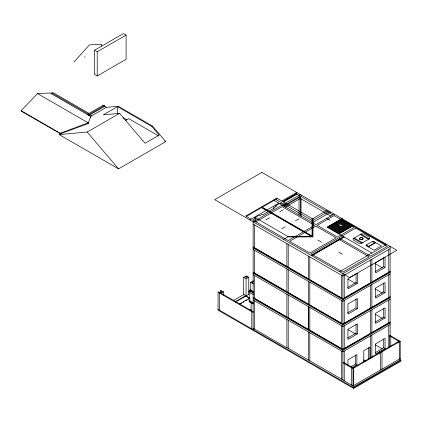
<?xml version="1.0" encoding="UTF-8"?>
<svg xmlns="http://www.w3.org/2000/svg" width="422" height="422" viewBox="0 0 422 422"><rect width="100%" height="100%" fill="white"/><g stroke="black" fill="none" stroke-linecap="round" stroke-linejoin="round"><path stroke-width="0.63" d="M101.618 46.04L101.623 44.263L89.475 44.874L73.95 62.013M104.714 105.453L103.021 105.368L88.182 113.94L88.182 115L104.714 105.453L104.714 106.344L88.741 115.565M51.41 93.768L51.69 92.898L53.378 92.814L88.462 113.07L88.182 115L88.182 113.94M90.725 116.493L88.077 123.62L88.33 122.733L88.05 123.604L60.515 133.811L21.38 111.218L21.1 110.669L37.579 93.61L50.002 92.982L90.725 116.493L90.445 117.363M88.356 122.749L60.23 133.262L21.1 110.669M253.137 329.624L253.137 221.851L300.332 194.553L301.683 195.333M283.858 206.448L300.332 196.889L299.024 197.696L331.054 216.191M285.188 207.239L300.332 198.456M94.575 50.234L123.456 33.56L126.104 35.084L126.104 59.28L97.224 75.949L94.575 74.425L94.575 50.234L97.224 51.758L126.104 35.084M90.429 116.541L106.397 107.32L118.207 106.249L152.542 126.072L165.772 141.602L118.54 168.869L59.164 134.592L61.638 133.141L59.164 134.592L87.164 132.054L119.553 113.354L145.047 143.269L159.215 135.087L151.867 126.463L117.532 106.639L117.532 113.871M118.207 106.249L103.364 114.821L119.553 113.354M125.265 120.586L128.668 118.624L158.651 135.937M151.867 126.463L152.542 126.072M246.395 216.402L277.439 198.482M281.822 201.014L296.666 192.443M249.771 219.904L278.784 203.156M297.004 192.638L295.653 193.418L332.758 214.84M282.666 201.5L296.16 193.709M275.74 206.854L275.74 205.683L279.454 203.541M283.004 201.695L296.497 193.904M255.843 217.958L252.467 219.904L288.226 240.551L314.543 225.359L282.154 206.659L255.837 221.851M273.72 208.8L273.72 207.635L276.415 206.073L275.74 205.683M283.51 201.985L297.004 194.194M265.871 219.836L269.553 217.715M279.707 211.849L283.389 209.723M281.585 228.909L285.261 226.783M295.421 220.922L299.098 218.796M251.116 219.129L245.72 216.011L276.763 198.092L312.517 218.733L327.361 210.167M329.049 211.142L312.523 220.685L275.751 199.453M283.505 239.385L288.226 236.658L312.523 236.658L312.523 218.733M312.523 222.631L330.737 212.113M334.108 214.059L315.888 224.578L274.063 200.429M341.873 218.543L327.029 227.11L371.898 253.021M327.366 227.305L342.21 218.738M327.704 227.5L342.548 218.934M399.761 359.734L400.9 360.393L400.9 361.174L353.668 388.44L218.053 310.144L218.053 292.224L218.728 291.834L220.416 292.81L222.099 291.834L220.416 290.863L220.416 292.842M220.416 290.863L221.091 290.473L223.449 291.834L223.449 295.131M239.569 303.94L249.755 298.064L243.694 294.561L243.694 277.423L246.39 275.861L248.753 277.228L248.753 294.366L246.052 295.928L246.052 278.784L248.753 277.228M220.078 292.615L219.403 293.005L219.403 310.144M247.74 276.642L246.39 277.423L245.045 276.642M223.449 291.834L221.091 293.2L253.39 311.821M253.448 291.697L250.71 290.12L250.71 282.329L253.316 280.825M253.464 281.205L251.523 282.329L253.216 283.304M338.834 233.93L353.008 225.744M249.771 301.999L249.766 290.12L250.895 289.471M250.895 289.624L249.766 290.273L253.548 292.457M311.167 255.352L343.545 236.652M233.419 300.496L244.232 294.25M248.215 291.955L249.919 290.969M311.505 255.547L343.893 236.847M311.842 255.743L344.236 237.048M235.534 301.598L245.709 295.727L245.709 296.117L235.534 301.988M240.704 303.676L241.832 303.022M242.966 302.374L244.095 301.719M245.794 300.738L246.923 300.084M248.057 299.43L249.191 298.776M253.142 303.951L249.096 301.609L249.096 300.986L250.104 300.401M249.919 310.054L251.053 309.4M366.28 244.966L372.32 241.474A0.955 0.549 0 0 1 373.67 241.474L381.43 245.957L374.04 250.225L366.28 245.746A0.955 0.549 0 0 1 366.28 244.966L368.643 246.327L374.683 242.84A0.955 0.549 0 0 0 374.683 242.059M252.488 311.299L251.792 311.705L251.792 328.843M368.306 246.912L375.696 242.645M339.51 271.715L386.742 244.449M390.113 248.732L342.88 276.004L253.137 224.188M347.702 287.429L356.041 282.619L357.387 283.394L357.387 273.266L347.944 278.72L347.944 288.848L357.387 283.394M375.369 271.457L383.703 266.646L385.054 267.421L385.054 257.293L375.606 262.748L375.606 272.876L385.054 267.421M390.113 271.515L342.88 298.781L253.137 246.97M390.113 271.668L342.88 298.94L253.137 247.128M390.113 272.448L342.88 299.72L253.137 247.904M390.113 274.01L342.88 301.276L253.137 249.465M347.702 312.702L356.041 307.891L357.387 308.672L357.387 298.544L347.944 303.998L347.944 314.126L357.387 308.672M375.369 296.735L383.703 291.918L385.054 292.699L385.054 282.571L375.606 288.026L375.606 298.154L385.054 292.699M390.113 296.787L342.88 324.059L253.137 272.248M390.113 296.946L342.88 324.217L253.137 272.401M390.113 297.726L342.88 324.993L253.137 273.182M390.118 299.277L342.88 326.554L253.137 274.738M347.702 337.98L356.041 333.169L357.387 333.944L357.387 323.816L347.939 329.271L347.939 339.399L357.387 333.944M375.369 322.007L383.703 317.196L385.054 317.972L385.054 307.844L375.606 313.298L375.606 323.426L385.054 317.972M390.118 322.06L342.88 349.332L253.137 297.521M390.123 322.213L342.88 349.49L253.137 297.679M390.113 322.999L342.88 350.271L253.137 298.459M390.123 324.555L342.88 351.827L253.137 300.016M389.437 347.39L389.437 335.859L390.113 335.469L400.235 341.308L400.235 360.008L353.003 387.28L353.003 368.58L400.235 341.308M344.231 363.516L344.906 363.126M391.463 336.244L390.788 336.635L390.788 346.246M350.513 366.903L355.551 363.991L356.901 364.772L356.901 354.644L347.944 359.813L347.944 365.51M375.369 352.549L383.703 347.739L385.054 348.519L385.054 338.386L375.606 343.84L375.606 353.968L385.054 348.519M352.328 367.409L351.653 367.799L351.653 385.096M352.423 367.356L356.901 364.772M398.885 340.533L398.21 340.923L398.21 342.2M353.003 367.799L379.995 352.217M381.34 351.436L398.885 341.308M400.235 358.61L353.003 385.877L342.88 380.032L342.88 273.662L390.118 246.395L390.113 335.648M218.053 309.368L353.668 387.66L400.9 360.393M287.751 236.383L311.367 236.383L261.582 207.635M287.751 236.932L312.997 236.932L312.997 218.459M282.154 205.103L283.505 205.878L300.332 196.114L300.374 216.048M84.411 56.754L85.086 57.144M341.878 219.319L386.067 244.839M341.525 219.524L352.655 225.949M340.849 219.909L351.98 226.34M340.174 220.3L351.31 226.73M339.499 220.69L350.635 227.12M338.824 221.081L349.959 227.511M360.926 234.12L369.224 238.91M338.149 221.471L349.284 227.896M360.251 234.505L368.548 239.3M372.32 241.474L374.683 242.84M337.473 221.861L348.609 228.286M336.798 222.252L347.934 228.677M336.123 222.637L339.325 224.483M342.337 226.224L347.259 229.067M335.453 223.027L338.65 224.873M341.662 226.614L346.583 229.457M326.401 218.195L330.078 220.316M338.011 224.894L341.693 227.02M334.778 223.417L345.908 229.848M334.103 223.808L345.233 230.233M333.427 224.198L344.558 230.623M332.752 224.588L343.883 231.013M332.077 224.979L343.213 231.404M354.206 237.997L362.509 242.787M331.402 225.364L342.537 231.794M353.531 238.388L361.833 243.177M330.727 225.754L341.862 232.184M330.051 226.145L341.187 232.575M329.376 226.535L340.512 232.96M328.701 226.925L339.837 233.35M328.026 227.316L339.161 233.741M103.021 105.368L106.397 107.32M164.649 140.953L165.772 141.602M123.097 117.738L126.996 119.99M375.084 263.618L382.438 267.859M273.72 207.635L274.395 208.02L262.922 214.645L262.247 214.255L259.546 215.811L258.876 215.426L255.162 217.567L255.162 221.207M262.252 207.244L312.043 235.993L312.043 218.459M261.244 207.054L312.523 236.658M317.893 240.044L321.569 242.17M338.813 252.124L342.49 254.244M51.69 92.898L88.462 114.13M89.87 114.916L91.558 115.886M254.492 217.177L288.231 236.658M37.579 93.61L88.077 122.765M375.084 288.891L382.438 293.137M255.162 219.904L256.244 220.527M348.05 279.174L355.424 283.431M375.654 314.495L382.438 318.41M389.437 335.859L399.56 341.699L399.56 359.001M375.158 344.753L381.905 348.646M348.05 329.724L355.424 333.981M380.665 351.051L382.015 351.827L382.015 369.129M245.72 276.252L247.065 277.032M243.694 277.423L246.052 278.784M250.71 282.329L253.448 283.906M249.766 290.12L253.548 292.298M249.766 291.053L253.548 293.237M249.766 292.61L253.548 294.793M363.574 359.876L365.821 361.179M248.405 294.166L248.753 294.366M245.709 296.117L249.755 298.449M252.061 301.92L253.142 302.548M249.766 300.986L253.548 303.17M249.096 300.986L253.142 303.323M253.142 303.872L250.441 301.999M353.003 368.58L342.88 362.735L343.555 362.345L353.678 368.19L353.678 385.486M218.053 292.224L253.163 312.47M286.876 347.543L342.88 379.879M253.137 328.3L286.876 347.775L286.876 319.491M87.164 132.054L118.54 168.869M87.771 123.06L88.077 123.62M60.23 133.262L60.515 133.811M388.762 249.513L388.762 272.296M388.762 274.785L388.762 297.568M388.767 300.058L388.762 322.846M388.762 325.336L388.762 347.517M383.703 257.784L383.703 266.646M383.703 283.056L383.703 291.918M383.703 308.334L383.703 317.196M383.703 338.877L383.703 347.739M380.665 369.904L380.665 352.607L379.32 351.827L379.32 353.108M371.898 259.25L371.898 282.033M371.898 284.523L371.898 307.306M371.898 309.795L371.898 332.578M371.898 335.079L371.898 357.255M370.548 260.031L370.548 282.814M370.548 285.304L370.548 308.086M370.548 310.576L370.548 333.364M370.548 335.854L370.548 358.035M369.872 358.362L369.872 347.153L363.801 350.661L363.801 361.865M368.522 347.691L368.522 359.56M356.041 273.751L356.041 282.619M356.041 299.029L356.041 307.891M356.041 324.307L356.041 333.169M355.551 355.129L355.551 363.991M353.668 387.66L353.668 388.44M344.231 275.223L344.231 298.006M344.231 300.496L344.231 323.278M344.231 325.773L344.231 348.556M344.231 351.046L344.231 380.813M341.53 275.223L341.53 298.006M341.53 300.496L341.53 323.278M341.53 325.773L341.53 348.556M341.53 351.046L341.53 379.098M309.817 256.914L309.817 279.696M309.817 282.186L309.817 304.969M309.817 307.464L309.817 330.247M309.817 332.736L309.817 360.789M308.466 256.133L308.466 278.916M308.466 281.411L308.466 304.188M308.466 331.961L308.466 360.008M301.044 198.741L301.044 216.312M299.024 198.999L299.024 215.273M288.226 244.449L288.226 267.226M288.226 269.721L288.226 292.504M288.226 294.999L288.226 317.777M288.226 320.272L288.226 348.324M286.876 243.668L286.876 266.451M286.876 268.941L286.876 291.723M286.876 294.218L286.876 317.001M254.487 224.968L254.487 247.751M254.487 250.246L254.487 273.023M254.487 275.519L254.487 298.301M254.487 300.796L254.487 329.076M251.116 302.331L251.116 310.756M97.224 51.758L97.224 75.949M368.643 246.327A0.955 0.549 0 0 1 367.293 246.327M280.551 203.43L281.405 203.462L280.556 203.399M261.914 172.376L214.677 199.648L349.627 277.56L396.865 250.293L261.914 172.376M315.893 226.139L289.576 241.331L309.822 253.015L336.134 237.823L315.893 226.139M334.108 215.621L317.238 225.359L337.484 237.043L354.353 227.305L334.108 215.621M337.484 238.604L311.167 253.796L342.88 272.106L369.197 256.914L337.484 238.604M355.699 228.086L338.834 237.823L370.548 256.133L387.417 246.395L355.699 228.086M361.211 233.957L353.251 238.551A5.623 3.249 0 0 0 353.283 240.092L358.885 243.32A5.623 3.249 0 0 0 361.548 243.341L369.508 238.746A5.623 3.249 0 0 0 369.477 237.206L363.875 233.973A5.623 3.249 0 0 0 361.211 233.957M308.466 329.466L308.466 306.683L308.466 329.466M360.209 239.627A1.925 1.108 0 0 0 363.2 238.778A1.925 1.108 0 0 0 360.43 237.707A1.925 1.108 0 0 0 360.209 239.627M360.346 239.511A1.683 0.971 0 0 0 362.962 238.768A1.683 0.971 0 0 0 360.536 237.834A1.683 0.971 0 0 0 360.346 239.511"/></g></svg>
